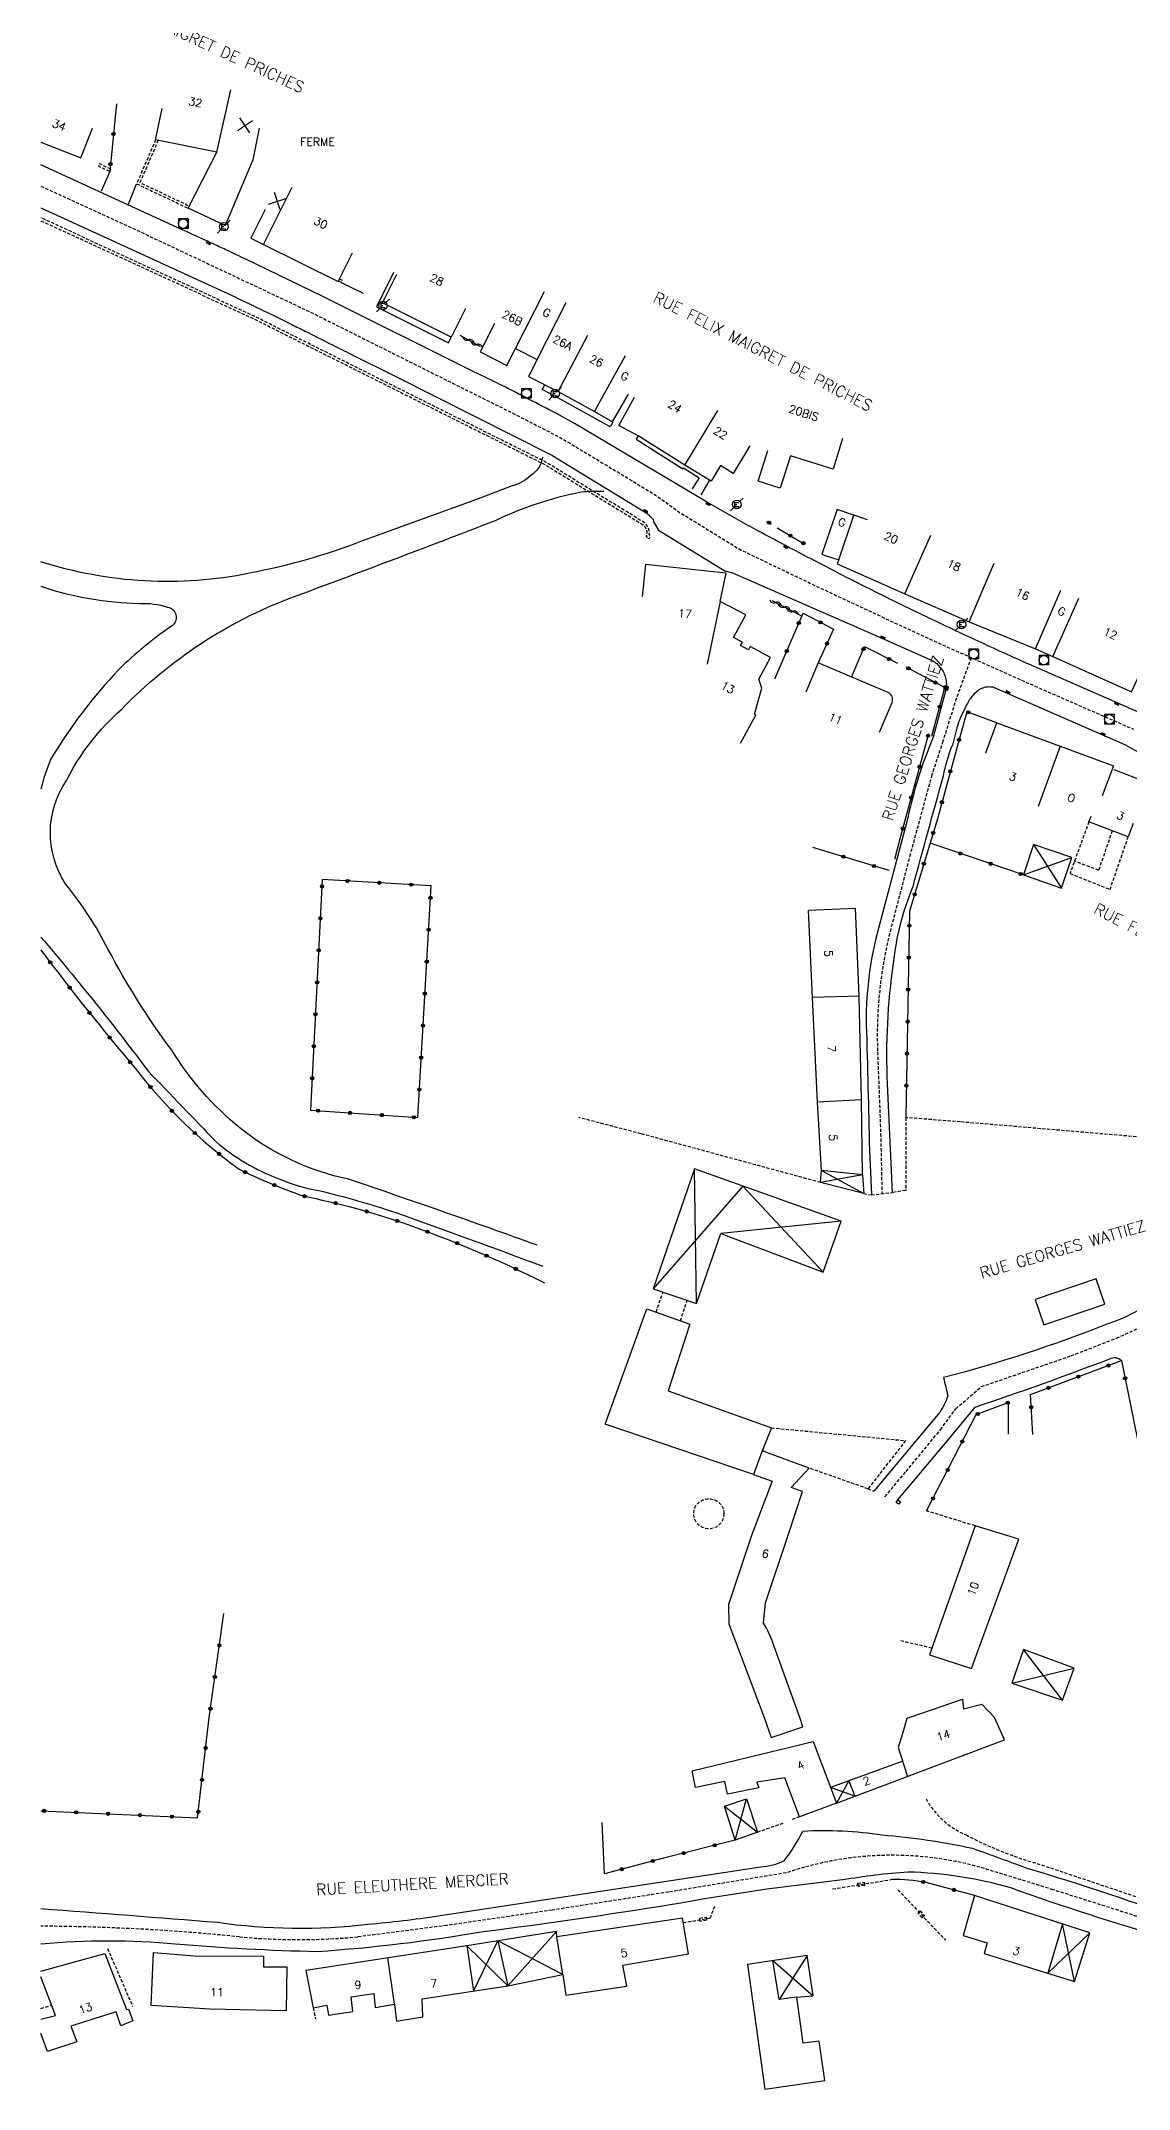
# Model space of a CAD drawing. Header units: millimetres. Extents: x 124000 to 125000, y 125000 to 126000.
# Drawn here: x 124000 to 124170, y 125192 to 125511.9 of the extents above; entities that cross this region are included whole.
import ezdxf
from ezdxf.enums import TextEntityAlignment as Align

# ---------------------------------------------------------------- set-up
doc = ezdxf.new("R2010")
doc.units = ezdxf.units.MM
doc.linetypes.add('DASHED', pattern=[0.75, 0.5, -0.25])
doc.layers.get('0').update_dxf_attribs({"linetype": 'CONTINUOUS'})
for name, color, linetype in [('W0001', 6, 'DASHED'), ('W0008', 7, 'CONTINUOUS'), ('W0100', 7, 'CONTINUOUS'), ('W0112', 1, 'DASHED'), ('W0310', 3, 'CONTINUOUS'), ('W0322', 7, 'CONTINUOUS'), ('W0330', 7, 'CONTINUOUS'), ('W0400', 7, 'CONTINUOUS'), ('W0420', 7, 'CONTINUOUS'), ('W0471', 7, 'CONTINUOUS'), ('W0984', 7, 'CONTINUOUS'), ('W0989', 7, 'CONTINUOUS'), ('W0991', 7, 'CONTINUOUS'), ('W1102', 7, 'CONTINUOUS')]:
    doc.layers.add(name, color=color, linetype=linetype)
doc.styles.get("Standard").update_dxf_attribs({"font": 'romans.shx', "width": 0.85})

# ---------------------------------------------------------------- blocks, each defined once
blk = doc.blocks.new('t322o')
at = {"color": 0, "linetype": 'Continuous'}
for radius in [0.25, 0.15]:
    blk.add_circle((0, 0), radius, dxfattribs=at)
blk = doc.blocks.new('t310o')
at = {"color": 0, "linetype": 'Continuous'}
for centre, start, end in [((-0.5, 0.38), 216.8699, 323.1304), ((0.5, -0.37), 36.8699, 143.1303)]:
    blk.add_arc(centre, 0.625, start, end, dxfattribs=at)
blk = doc.blocks.new('t991o')
at = {"color": 0, "linetype": 'Continuous'}
for p, q in [((-1, 1), (1, -1)), ((-1, -1), (1, 1))]:
    blk.add_line(p, q, dxfattribs=at)
blk = doc.blocks.new('T471')
for p, q in [((-0.333334, 0.333334), (-0.333334, -0.333334)), ((-0.333334, 0.333334), (0.333334, 0.333334)), ((-0.333334, 0), (0, 0)), ((0.500001, 0.500001), (1.000002, 1.000002)), ((-0.500001, -0.500001), (-1.000002, -1.000002)), ((-0.333334, -0.333334), (0.333334, -0.333334))]:
    blk.add_line(p, q)
blk.add_ellipse((0, 0), major_axis=(0.471405, 0.471405), ratio=1, start_param=5.4977871438, end_param=11.780972451)
blk = doc.blocks.new('T400')
for p, q in [((-0.15, 0.3), (0.15, 0.3)), ((-0.15, -0.25), (-0.15, 0.3)), ((-0.15, 0.15), (0.15, 0.15)), ((-0.15, 0), (0.15, 0)), ((0.15, 0.3), (0.15, -0.25)), ((-0.15, -0.15), (0.15, -0.15)), ((-0.15, -0.25), (-0.15, -0.3)), ((-0.15, -0.3), (0.15, -0.3)), ((0.15, -0.3), (0.15, -0.25))]:
    blk.add_line(p, q)
blk = doc.blocks.new('T420')
for p, q in [((0.75, 0.75), (-0.75, 0.75)), ((-0.75, 0.75), (-0.75, -0.75)), ((0.75, 0.75), (0.75, -0.75)), ((0.75, -0.75), (-0.75, -0.75))]:
    blk.add_line(p, q)
blk.add_ellipse((0, 0), major_axis=(-0.53, 0.53), ratio=1, start_param=3.926991, end_param=10.210176)
blk = doc.blocks.new('t330o')
at = {"color": 0, "linetype": 'Continuous'}
for p, q in [((0.25, -0.25), (-0.25, 0.25)), ((-0.25, -0.25), (0.25, 0.25)), ((-0.25, 0.25), (-0.25, -0.25)), ((0.25, 0.25), (-0.25, 0.25)), ((0.25, -0.25), (0.25, 0.25)), ((-0.25, -0.25), (0.25, -0.25)), ((-0.25, -0.25), (-0.25, -0.25))]:
    blk.add_line(p, q, dxfattribs=at)

msp = doc.modelspace()

# ---------------------------------------------------------------- linework, layer by layer
at = {"layer": 'W0001', "flags": 128}
for points in [[(124000, 125489.22), (124016.21, 125481.77), (124042.1, 125469.56), (124060.65, 125460.29), (124073.81, 125453.72), (124081.04, 125450.02), (124087.05, 125446.42), (124096.04, 125440.98), (124099.81, 125438.27), (124109.4, 125432.38), (124122.34, 125426.19), (124138.89, 125418.47), (124156.37, 125410.67), (124170.74, 125404.39)], [(124145.37, 125415.57), (124142.94, 125408.9), (124140.94, 125402.51)]]:
    msp.add_lwpolyline(points, dxfattribs=at)
at = {"layer": 'W0001'}
for points in [[(124140.94, 125402.51), (124139.22, 125397.29), (124135.85, 125384.89), (124132.81, 125373.23, 0.072849), (124130.74, 125353.99), (124131.22, 125341.2), (124131.42, 125331.84)], [(124131.89, 125284.51), (124135.2, 125288.46), (124140.57, 125294.97), (124142.96, 125298.25), (124146.96, 125301.7), (124160.98, 125306.52), (124168.08, 125309.28), (124178.36, 125313.89), (124189.02, 125320.19), (124196.21, 125325.21), (124203.3, 125329.27), (124209.65, 125333.08, -0.102306), (124214.29, 125334.69), (124220.7, 125336.44), (124241.16, 125342.19)], [(124229.27, 125250), (124226.92, 125246.43), (124219.77, 125235.42), (124214.86, 125227.28, -0.297013), (124188.5, 125214.51, -0.02348), (124181.29, 125215.78), (124158.17, 125223.12), (124148.86, 125225.99, 0.162295), (124116.48, 125225.76), (124098.1, 125222.76), (124079.88, 125219.93), (124063.42, 125217.54), (124049.5, 125215.75, -0.046806), (124031.03, 125215.76, 0.024069), (124000, 125217.42)]]:
    msp.add_lwpolyline(points, format="xyb", dxfattribs=at)
at = {"layer": 'W0008', "flags": 128}
for points in [[(124171.98, 125406.86), (124154.36, 125414.55, -0.003566), (124153.19, 125415.07, -0.000952), (124148.83, 125417.06, -0.001502), (124145.01, 125418.82, -0.001379), (124140.87, 125420.76, -0.002516), (124136.76, 125422.73, -0.002201), (124132.08, 125425.02, -0.001824), (124127.73, 125427.19, -0.002146), (124124.06, 125429.06, -0.001361), (124120.82, 125430.74, -0.001146), (124116.99, 125432.75, -0.00173), (124112.05, 125435.39, -0.005809), (124110.59, 125436.19), (124104.01, 125439.92), (124083.38, 125452.17), (124081.04, 125453.45, 0.005214), (124080.26, 125453.87, 0.000223), (124077.8, 125455.14, 0.000128), (124073.52, 125457.35, 0.00488), (124071.73, 125458.25, 0.002272), (124067.86, 125460.13), (124043.95, 125472.03), (124032, 125477.81, 0.002094), (124029.15, 125479.17, 0.00292), (124027.1, 125480.13, 0.000189), (124026.02, 125480.62, -0.000276), (124024.95, 125481.11, -0.000018), (124021.55, 125482.67, -0.000226), (124021.29, 125482.79), (124000, 125492.58)], [(124000, 125485.86), (124007.36, 125482.48), (124028.75, 125472.65, -0.003782), (124031.47, 125471.38, -0.002339), (124035.84, 125469.26, -0.000861), (124039.23, 125467.6, -0.001429), (124041.26, 125466.59, -0.000883), (124045.18, 125464.62, 0.001173), (124048.13, 125463.14), (124055.68, 125459.37), (124079.86, 125447.22), (124094.67, 125438.13, -0.041219), (124094.83, 125438.01, -0.010575), (124095.4, 125437.49, -0.042289), (124095.54, 125437.33, -0.02085), (124095.78, 125436.98), (124095.68, 125436.91), (124096.48, 125435.51), (124106.89, 125429.15), (124108.08, 125428.8), (124130.46, 125419.01), (124138.82, 125415.34, -0.020405), (124139.04, 125415.23, -0.007746), (124139.61, 125414.91, -0.065377), (124140.1, 125414.53, -0.040603), (124140.75, 125413.76, -0.055629), (124141.17, 125413.01, -0.058322), (124141.4, 125412.22, -0.040263), (124141.49, 125411.18, -0.06547), (124141.41, 125410.55), (124139.45, 125403.13)], [(124169.51, 125401.91), (124149.01, 125410.88, 0.08583), (124148.62, 125410.98, 0.042353), (124147.81, 125410.97, 0.079956), (124146.98, 125410.75, 0.075585), (124146.22, 125410.26, 0.036727), (124145.49, 125409.52, 0.047364), (124145.02, 125408.85, 0.007316), (124144.54, 125407.98, 0.010272), (124144.23, 125407.34, 0.008029), (124143.53, 125405.82, 0.028991), (124143.37, 125405.38, 0.004933), (124143.19, 125404.76, 0.005372), (124143.03, 125404.19), (124142.43, 125401.89)]]:
    msp.add_lwpolyline(points, format="xyb", dxfattribs=at)
for points in [[(124010.75, 125491.54), (124009.42, 125488.43)], [(124013.68, 125486.42), (124014.95, 125489.59)], [(124055.08, 125475.73), (124052.43, 125470.38), (124063.7, 125464.76), (124064.12, 125465.66)], [(124089.37, 125452.38), (124088.94, 125451.63), (124080.41, 125456.36), (124078.35, 125457.44), (124078.73, 125458.18)], [(124093.33, 125450.21), (124093.01, 125449.7), (124100.3, 125445.08), (124100.41, 125445.25), (124102.85, 125443.67), (124101.79, 125441.94)], [(124103.15, 125441.02), (124104.52, 125443.28)]]:
    msp.add_lwpolyline(points, dxfattribs=at)
at = {"layer": 'W0008'}
for points in [[(124139.45, 125403.13, 0.049438), (124135.46, 125390.58), (124131.48, 125375.44, 0.070545), (124128.94, 125359.44, -0.001897), (124129.44, 125339.84), (124129.77, 125331.64)], [(124169.51, 125401.91, 0.026123), (124195.01, 125389.8), (124223.73, 125377.98), (124236.06, 125372.61, -0.337267), (124240.91, 125363.79, 0.002551), (124238.87, 125349.27, -0.159885), (124236.23, 125344.53, -0.08219), (124228.04, 125341.14, -0.008175), (124216.3, 125337.51, 0.112068), (124202.81, 125331.54), (124193.7, 125326.34), (124174.68, 125315.6, -0.07657), (124166.54, 125311.44, -0.030814), (124141.05, 125303.11, -0.008376), (124141.7, 125300.27, -0.096299), (124140.21, 125297.41), (124130.17, 125285.4)], [(124133.08, 125332.03), (124132.31, 125348.99, -0.04929), (124133.25, 125367.84, -0.073733), (124136.29, 125379.84, -0.003194), (124141.04, 125397.11, -0.04969), (124142.43, 125401.89, -0.015199)], [(124133.92, 125284.03), (124141.82, 125293.47), (124145.97, 125298.51, 0.011251), (124167.01, 125306.05, -0.347036), (124168.86, 125305.77, -2.311613)], [(124231.61, 125250), (124222.87, 125236.44), (124215.44, 125225.02, -0.122507), (124206.41, 125216.56, -0.187974), (124185.78, 125212.69, -0.025462), (124175.85, 125215.55, -0.015782), (124151.55, 125223.4, 0.063165), (124135.48, 125225.88, 0.023503), (124125.28, 125224.64, 0.018635), (124098.34, 125220.74, -0.007351), (124069.12, 125216.53, -0.02549), (124043.21, 125213.43, -0.015722), (124021.04, 125214.61, 0.04689), (124000, 125214.61, -1.574358)], [(124000, 125220.17, -0.001687), (124027.58, 125218.03, 0.065063), (124051.1, 125217.74, 0.018021), (124062.06, 125219.04), (124112.51, 125226.69, 0.096016), (124116.15, 125227.65, 0.055155), (124119.04, 125232.28, -0.053349), (124131.46, 125231.68, -0.0351), (124145.58, 125229.59, -0.002349), (124154.05, 125226.5, -0.016667), (124179.49, 125218.03, 0.130588), (124194.87, 125216.17, 0.13941), (124209.68, 125224.03, 0.034452), (124218.85, 125237.39), (124227.11, 125250)]]:
    msp.add_lwpolyline(points, format="xyb", dxfattribs=at)
at = {"layer": 'W0100', "flags": 128}
for points in [[(124034.11, 125498.26), (124033.12, 125493.36), (124028.77, 125483.09), (124023.03, 125485.77), (124027.5, 125494.51), (124017.92, 125496.47), (124018.92, 125501.37)], [(124000, 125496.1), (124006.22, 125493.65), (124008.05, 125498.3)], [(124035.05, 125485.57), (124032.8, 125481.11), (124034.76, 125480.12), (124046.44, 125474.32), (124048.67, 125478.8)], [(124066.34, 125470.14), (124064.12, 125465.66), (124053.39, 125470.98), (124055.61, 125475.46)], [(124070.9, 125467.79), (124068.62, 125463.34), (124072.79, 125461.2), (124074.15, 125463.88), (124077.56, 125462.14), (124076.19, 125459.47), (124080.8, 125457.13), (124086.48, 125454.01), (124089.34, 125452.39), (124091.8, 125456.75)], [(124110.78, 125448.64), (124108.19, 125444.36), (124106.19, 125445.57), (124104.72, 125443.15), (124100.6, 125445.65), (124093.34, 125450.21), (124090.33, 125451.85), (124092.74, 125456.24)], [(124125.28, 125449.8), (124123.78, 125445.03), (124117.12, 125447.12), (124115.53, 125442.06), (124112.08, 125443.14), (124113.58, 125447.91)], [(124129.16, 125437.09), (124124.43, 125438.72), (124122.03, 125431.74), (124122.41, 125431.57), (124124.66, 125430.87), (124124.43, 125430.22), (124135.02, 125425.56), (124145.07, 125421.15), (124155.44, 125416.94), (124158.1, 125415.74), (124170.44, 125410.23), (124172.49, 125414.79)], [(124109.3, 125402.22), (124111.69, 125406.61), (124111.51, 125406.75), (124112.63, 125410.83), (124112.16, 125412.22), (124113.99, 125415.59), (124110.85, 125417.31), (124110.57, 125416.78), (124109.33, 125417.45), (124109.62, 125417.98), (124108.22, 125418.74), (124110.13, 125422.25), (124106.16, 125424.36), (124107.1, 125428.79), (124104.13, 125429.1), (124094.49, 125430.11), (124093.97, 125425.14)], [(124147.64, 125400.69), (124149.36, 125405.38), (124159.28, 125401.73), (124167.59, 125398.67), (124165.86, 125393.98)]]:
    msp.add_lwpolyline(points, dxfattribs=at)
msp.add_lwpolyline([(124131.05, 125403.95), (124133, 125408.55, 0.414214), (124132.37, 125410.12), (124129.81, 125411.21), (124121.48, 125414.78), (124119.51, 125410.19)], format="xyb", dxfattribs=at)
at = {"layer": 'W0100'}
for points in [[(124167.67, 125398.13), (124172.84, 125396.1)], [(124170.68, 125389.67), (124169.91, 125387.58), (124163.74, 125389.91), (124164.09, 125390.84)], [(124153.55, 125381.64), (124159.47, 125379.55), (124161.09, 125384.38), (124155.12, 125386.4), (124153.55, 125381.64), (124161.09, 125384.38)], [(124155.12, 125386.4), (124159.47, 125379.55)], [(124127.31, 125376.37), (124119.92, 125376.08)], [(124121.34, 125346.14), (124120.56, 125362.51), (124119.92, 125376.08)], [(124127.84, 125362.7), (124127.31, 125376.37)], [(124127.84, 125362.7), (124120.56, 125362.51)], [(124128.25, 125346.49), (124127.84, 125362.7)], [(124128.25, 125346.49), (124121.34, 125346.14)], [(124121.98, 125335.45), (124121.34, 125346.14)], [(124128.37, 125334.8), (124128.25, 125346.49)], [(124125.03, 125327.56), (124102.13, 125335.72), (124095.69, 125316.96), (124102.45, 125314.71), (124106.24, 125325.64), (124122.26, 125319.6), (124125.03, 125327.56), (124106.24, 125325.64)], [(124102.45, 125314.71), (124102.13, 125335.72)], [(124128.37, 125334.8), (124128.58, 125331.85), (124121.83, 125333.59), (124121.98, 125335.45), (124128.58, 125331.85)], [(124128.37, 125334.8), (124121.98, 125335.45)], [(124122.26, 125319.6), (124109.66, 125333.04), (124095.69, 125316.96)], [(124128.37, 125334.8), (124121.83, 125333.59)], [(124156.74, 125311.38), (124166.27, 125314.6), (124164.91, 125318.53), (124155.38, 125315.31), (124156.74, 125311.38)], [(124111.37, 125287.97), (124088.19, 125295.82), (124094.67, 125313.88), (124101.39, 125311.47), (124097.99, 125301.04), (124114.15, 125295.27), (124112.71, 125291.66)], [(124138.85, 125259.81), (124145.4, 125257.66), (124152.81, 125277.9), (124145.98, 125279.96), (124138.85, 125259.81)], [(124159.63, 125252.74), (124161.46, 125257.74), (124153.54, 125260.66), (124151.7, 125255.41), (124159.63, 125252.74), (124153.54, 125260.66)], [(124151.7, 125255.41), (124161.46, 125257.74)], [(124135.68, 125250), (124144.03, 125252.89), (124144.18, 125251.36), (124147.05, 125252.1), (124149.01, 125250)], [(124113.01, 125250), (124114.12, 125246.91), (124119.07, 125248.56), (124118.59, 125250)], [(124124.31, 125236.62), (124150.59, 125246.55), (124149.01, 125250)], [(124135.68, 125250), (124135.3, 125249.84), (124134.68, 125247.67), (124133.97, 125245.36), (124135.44, 125240.83)], [(124101.77, 125241.7), (124120.68, 125246.28), (124124.31, 125236.62), (124118.56, 125234.5), (124116.23, 125240.58), (124111.89, 125239.91), (124112.18, 125239.04), (124107.31, 125238.04), (124106.89, 125240.03), (124102.31, 125239.08), (124101.77, 125241.7)], [(124134.68, 125243.18), (124123.38, 125239.09)], [(124126.27, 125240.14), (124127.2, 125237.72), (124123.38, 125239.09)], [(124126.27, 125240.14), (124124.31, 125236.62)], [(124106.81, 125236.16), (124110.27, 125237.33), (124111.98, 125232.13), (124108.47, 125230.86), (124106.81, 125236.16), (124111.98, 125232.13)], [(124108.47, 125230.86), (124110.27, 125237.33)], [(124161.51, 125208.76), (124163.89, 125216.4), (124145.91, 125222.24), (124144.1, 125215.95), (124147.87, 125214.82), (124147.38, 125213.17), (124161.51, 125208.76), (124159.64, 125217.78), (124157.35, 125210.06), (124163.89, 125216.4)], [(124101.18, 125213.1), (124100.23, 125218.69), (124080.61, 125215.74), (124080.57, 125216.6), (124066.55, 125214.36), (124041.39, 125210.5), (124042.53, 125204.67), (124044.66, 125205.1), (124044.93, 125203.53), (124048.76, 125204.08), (124048.48, 125206.4), (124052.03, 125206.92), (124052.22, 125204.71), (124055.26, 125205.26), (124055.57, 125202.59), (124059.67, 125203.25), (124059.55, 125206.09), (124072.94, 125208.09), (124081.57, 125209.86), (124082, 125206.64), (124091.56, 125208.06), (124090.93, 125211.36), (124101.18, 125213.1)], [(124072.94, 125208.09), (124066.55, 125214.36), (124067.6, 125207.29), (124071.4, 125215.14)], [(124081.57, 125209.86), (124071.4, 125215.14), (124072.94, 125208.09), (124080.57, 125216.6)], [(124081.57, 125209.86), (124080.61, 125215.74)], [(124000, 125210.4), (124010, 125213.17), (124013.37, 125204.41), (124013.7, 125204.48), (124014.34, 125202.62), (124012.46, 125201.84), (124011.78, 125204.06), (124004.69, 125201.82), (124005.6, 125199.36), (124001.02, 125197.84), (124000, 125200.67)], [(124017.25, 125205.04), (124017.61, 125213.3), (124024, 125212.81), (124034.76, 125212.74), (124034.76, 125211.1), (124038.4, 125211.1), (124038.32, 125204.19), (124026.42, 125204.48), (124017.25, 125205.04)], [(124055.26, 125205.26), (124054.21, 125212.47)], [(124113.12, 125191.99), (124122.52, 125193.31), (124121.6, 125199.48), (124119.12, 125199.13), (124118.14, 125206.33), (124120.68, 125206.56), (124119.75, 125212.85), (124110.41, 125211.46), (124113.12, 125191.99)], [(124118.14, 125206.33), (124115.37, 125205.99), (124114.39, 125212.05), (124120.68, 125206.56)], [(124119.75, 125212.85), (124115.37, 125205.99)], [(124000, 125202.89), (124002.27, 125203.45), (124000, 125209.52)]]:
    msp.add_lwpolyline(points, dxfattribs=at)
msp.add_lwpolyline([(124118.59, 125250), (124114.57, 125261.12, 0.075609), (124112.9, 125264.75), (124113.22, 125267.91), (124116.82, 125278.68), (124119.02, 125285.3), (124117.24, 125285.97), (124120.07, 125288.97), (124112.71, 125291.66), (124111.37, 125287.97), (124114.29, 125286.94), (124111.04, 125278.46), (124107.45, 125267.67), (124107.51, 125264.66), (124113.01, 125250)], format="xyb", dxfattribs=at)
at = {"layer": 'W0112'}
for p, q in [((124133.62, 125283.63), (124133.92, 125284.03)), ((124134.02, 125283.33), (124133.62, 125283.63)), ((124133.92, 125284.03), (124134.32, 125283.73)), ((124134.32, 125283.73), (124134.02, 125283.33)), ((124127.64, 125224.12), (124128.62, 125224.28)), ((124127.71, 125223.63), (124127.64, 125224.12)), ((124128.7, 125223.79), (124127.71, 125223.63)), ((124128.62, 125224.28), (124128.7, 125223.79)), ((124102.94, 125218.67), (124103.93, 125218.84)), ((124103.02, 125218.18), (124102.94, 125218.67)), ((124104.01, 125218.35), (124103.02, 125218.18)), ((124103.93, 125218.84), (124104.01, 125218.35)), ((124137.01, 125219.47), (124137.38, 125219.82)), ((124137.7, 125218.75), (124137.01, 125219.47)), ((124137.38, 125219.82), (124138.06, 125219.09)), ((124138.06, 125219.09), (124137.7, 125218.75))]:
    msp.add_line(p, q, dxfattribs=at)
at = {"layer": 'W0112', "flags": 128}
for points in [[(124017.92, 125496.47), (124014.95, 125489.59), (124023.03, 125485.77)], [(124018.32, 125496.39), (124015.47, 125489.79), (124023.21, 125486.12)], [(124028.93, 125483.46), (124029.15, 125483.36), (124028.99, 125483), (124028.77, 125483.09)], [(124046.67, 125474.77), (124047.08, 125474.55), (124046.89, 125474.19), (124046.49, 125474.41)]]:
    msp.add_lwpolyline(points, dxfattribs=at)
msp.add_lwpolyline([(124010.91, 125491.9), (124009.14, 125492.72), (124008.97, 125492.35), (124010.75, 125491.54)], close=True, dxfattribs=at)
msp.add_lwpolyline([(124000, 125483.83), (124006.22, 125480.98), (124033.04, 125468.61), (124078.76, 125445.73), (124094.02, 125436.37, -0.069426), (124094.12, 125436.29, -0.034349), (124094.39, 125435.95, -0.052579), (124094.49, 125435.78, -0.028047), (124094.66, 125435.31, -0.066015), (124094.68, 125435.16, -0.086685), (124094.57, 125434.47), (124094.73, 125434.44), (124094.72, 125434.23), (124095.11, 125434.2), (124095.16, 125434.74), (124095.05, 125434.77, 0.041514), (124095.08, 125435.17, 0.066015), (124095.04, 125435.42, 0.028047), (124094.86, 125435.93, 0.052579), (124094.72, 125436.18, 0.034349), (124094.42, 125436.56, 0.069426), (124094.23, 125436.71), (124078.96, 125446.08), (124033.21, 125468.97), (124006.39, 125481.34), (124000, 125484.27)], format="xyb", dxfattribs=at)
at = {"layer": 'W0112'}
for points in [[(124163.74, 125389.91), (124160.82, 125381.85), (124167.06, 125379.37), (124169.91, 125387.58)], [(124167.39, 125388.53), (124165.29, 125382.35), (124161.52, 125383.78)], [(124121.83, 125333.59), (124093.75, 125341.21), (124084.07, 125343.73)], [(124178.65, 125340.1), (124143.68, 125343.06), (124135.14, 125343.73), (124135.14, 125332.34), (124133.08, 125332.03)], [(124128.58, 125331.85), (124129.77, 125331.64)], [(124129.77, 125331.64), (124133.08, 125332.03)], [(124096.12, 125313.36), (124097.21, 125316.46)], [(124099.94, 125311.99), (124100.98, 125315.2)], [(124114.15, 125295.27), (124135.12, 125293.27), (124129.23, 125285.74), (124120.07, 125288.97)], [(124129.23, 125285.74), (124130.17, 125285.4)], [(124145.98, 125279.96), (124138.39, 125282.3)], [(124139.22, 125260.86), (124134.28, 125262.01)], [(124111.98, 125232.13), (124115.97, 125233.53)], [(124118.56, 125234.5), (124117.3, 125234.03)], [(124123.7, 125223.24), (124132.87, 125224.71)], [(124100.35, 125217.98), (124104.6, 125218.7), (124105.36, 125220.76)], [(124133.92, 125223.1), (124141.34, 125215.26)], [(124010.4, 125213.95), (124014.33, 125204.88)], [(124000, 125204.56), (124001.65, 125205.1)], [(124042.53, 125204.67), (124042.89, 125202.89)]]:
    msp.add_lwpolyline(points, dxfattribs=at)
msp.add_lwpolyline([(124223.29, 125246.41), (124213.67, 125231.2), (124209.21, 125225.42, -0.227242), (124189.76, 125216.81, -0.086627), (124181.77, 125218.45), (124155.32, 125227.31, -0.048898), (124144.54, 125231.68, -0.164372), (124138.31, 125237.31, -1.706034)], format="xyb", dxfattribs=at)
msp.add_circle((124104.37, 125281.84), 2.35, dxfattribs=at)
at = {"layer": 'W0310', "flags": 128}
for points in [[(124065.48, 125465.93), (124068.64, 125464.19)], [(124118.8, 125422.13), (124114.27, 125424.44)]]:
    msp.add_lwpolyline(points, dxfattribs=at)
at = {"layer": 'W0310'}
msp.add_lwpolyline([(124087.94, 125227.82), (124087.7, 125233.61)], dxfattribs=at)
at = {"layer": 'W0322', "flags": 128}
for points in [[(124011.8, 125502.11), (124010.75, 125491.54)], [(124046.89, 125474.19), (124050.37, 125472.52)], [(124113.45, 125436.87), (124114.11, 125436.45)], [(124115.05, 125435.85), (124119.18, 125433.43)], [(124114.7, 125412.25), (124119.1, 125422.52), (124123.84, 125420.03), (124121.48, 125414.78)], [(124126.68, 125412.55), (124128.72, 125417.32), (124133.87, 125414.69)], [(124139.23, 125403.33), (124141.25, 125410.9), (124135.2, 125414.1)], [(124149.36, 125405.38), (124144.7, 125407.1), (124143.18, 125401.67)]]:
    msp.add_lwpolyline(points, dxfattribs=at)
at = {"layer": 'W0322'}
for points in [[(124138.69, 125403.67), (124134.18, 125387.07), (124133.38, 125384.05)], [(124143.15, 125401.65), (124140.09, 125390.42), (124135.75, 125375.97), (124135.14, 125343.73)], [(124153.55, 125381.64), (124138.94, 125386.58)], [(124132.57, 125382.31), (124120.63, 125385.93)], [(124155.02, 125294.23), (124154.61, 125300.46), (124168.86, 125305.77), (124173.4, 125283.41)], [(124138.39, 125282.3), (124146.16, 125297.35), (124151.12, 125299.22), (124151.12, 125294.26)], [(124026.29, 125250), (124028.58, 125266.25)], [(124000, 125235.46), (124024.49, 125234.35), (124026.29, 125250)], [(124108.47, 125230.86), (124097.27, 125228.03), (124088.05, 125225.62), (124087.94, 125227.82)]]:
    msp.add_lwpolyline(points, dxfattribs=at)
msp.add_lwpolyline([(124042.14, 125344.89), (124058.87, 125343.73), (124060.99, 125379.95), (124043.97, 125380.91)], close=True, dxfattribs=at)
for points in [[(124000, 125369.91, 0.015291), (124014.73, 125351.44, 0.071226), (124030.97, 125335.66, 0.028998), (124040.95, 125331.5, -0.033063), (124056.75, 125327.22, -0.032254), (124078.69, 125317.91, 0.237285)], [(124145.91, 125222.24), (124138.34, 125224.23, 0.057943), (124132.87, 125224.71, -12.903087)]]:
    msp.add_lwpolyline(points, format="xyb", dxfattribs=at)
for centre, radius in [((124138.61, 125403.36), 0.25), ((124138.61, 125403.36), 0.15), ((124137.3, 125398.53), 0.25), ((124137.3, 125398.53), 0.15), ((124142.1, 125397.82), 0.25), ((124142.1, 125397.82), 0.15), ((124135.99, 125393.71), 0.25), ((124135.99, 125393.71), 0.15), ((124140.79, 125392.99), 0.25), ((124140.79, 125392.99), 0.15), ((124134.68, 125388.88), 0.25), ((124134.68, 125388.88), 0.15), ((124139.42, 125388.19), 0.25), ((124139.42, 125388.19), 0.15), ((124125.41, 125384.48), 0.25), ((124125.41, 125384.48), 0.15), ((124137.98, 125383.4), 0.25), ((124137.98, 125383.4), 0.15), ((124143.67, 125384.98), 0.25), ((124143.67, 125384.98), 0.15), ((124148.41, 125383.38), 0.25), ((124148.41, 125383.38), 0.15), ((124047.89, 125380.69), 0.25), ((124047.89, 125380.69), 0.15), ((124052.88, 125380.41), 0.25), ((124052.88, 125380.41), 0.15), ((124057.87, 125380.12), 0.25), ((124057.87, 125380.12), 0.15), ((124130.2, 125383.03), 0.25), ((124130.2, 125383.03), 0.15), ((124153.14, 125381.78), 0.25), ((124153.14, 125381.78), 0.15), ((124043.91, 125379.84), 0.25), ((124043.91, 125379.84), 0.15), ((124060.88, 125378.07), 0.25), ((124060.88, 125378.07), 0.15), ((124136.54, 125378.61), 0.25), ((124136.54, 125378.61), 0.15), ((124043.66, 125374.85), 0.25), ((124043.66, 125374.85), 0.15), ((124135.71, 125373.72), 0.25), ((124135.71, 125373.72), 0.15), ((124060.59, 125373.08), 0.25), ((124060.59, 125373.08), 0.15), ((124001.45, 125367.99), 0.25), ((124001.45, 125367.99), 0.15), ((124043.4, 125369.85), 0.25), ((124043.4, 125369.85), 0.15), ((124060.29, 125368.09), 0.25), ((124060.29, 125368.09), 0.15), ((124135.62, 125368.72), 0.25), ((124135.62, 125368.72), 0.15), ((124004.49, 125364.03), 0.25), ((124004.49, 125364.03), 0.15), ((124043.15, 125364.86), 0.25), ((124043.15, 125364.86), 0.15), ((124060, 125363.1), 0.25), ((124060, 125363.1), 0.15), ((124135.52, 125363.73), 0.25), ((124135.52, 125363.73), 0.15), ((124007.59, 125360.1), 0.25), ((124007.59, 125360.1), 0.15), ((124042.9, 125359.87), 0.25), ((124042.9, 125359.87), 0.15), ((124059.71, 125358.1), 0.25), ((124059.71, 125358.1), 0.15), ((124135.43, 125358.73), 0.25), ((124135.43, 125358.73), 0.15), ((124010.74, 125356.22), 0.25), ((124010.74, 125356.22), 0.15), ((124042.64, 125354.87), 0.25), ((124042.64, 125354.87), 0.15), ((124013.94, 125352.38), 0.25), ((124013.94, 125352.38), 0.15), ((124059.42, 125353.11), 0.25), ((124059.42, 125353.11), 0.15), ((124135.33, 125353.73), 0.25), ((124135.33, 125353.73), 0.15), ((124017.11, 125348.51), 0.25), ((124017.11, 125348.51), 0.15), ((124042.39, 125349.88), 0.25), ((124042.39, 125349.88), 0.15), ((124059.13, 125348.12), 0.25), ((124059.13, 125348.12), 0.15), ((124135.24, 125348.73), 0.25), ((124135.24, 125348.73), 0.15), ((124020.46, 125344.8), 0.25), ((124043.3, 125344.81), 0.25), ((124043.3, 125344.81), 0.15), ((124020.46, 125344.8), 0.15), ((124048.29, 125344.46), 0.25), ((124048.29, 125344.46), 0.15), ((124053.28, 125344.12), 0.25), ((124053.28, 125344.12), 0.15), ((124058.27, 125343.78), 0.25), ((124058.27, 125343.78), 0.15), ((124024.05, 125341.32), 0.25), ((124024.05, 125341.32), 0.15), ((124027.84, 125338.06), 0.25), ((124027.84, 125338.06), 0.15), ((124031.92, 125335.2), 0.25), ((124031.92, 125335.2), 0.15), ((124036.5, 125333.19), 0.25), ((124036.5, 125333.19), 0.15), ((124041.18, 125331.45), 0.25), ((124041.18, 125331.45), 0.15), ((124046.06, 125330.36), 0.25), ((124046.06, 125330.36), 0.15), ((124050.89, 125329.07), 0.25), ((124050.89, 125329.07), 0.15), ((124055.67, 125327.59), 0.25), ((124055.67, 125327.59), 0.15), ((124060.38, 125325.91), 0.25), ((124060.38, 125325.91), 0.15), ((124065.04, 125324.1), 0.25), ((124065.04, 125324.1), 0.15), ((124069.64, 125322.16), 0.25), ((124069.64, 125322.16), 0.15), ((124074.2, 125320.09), 0.25), ((124074.2, 125320.09), 0.15), ((124162.12, 125303.26), 0.25), ((124162.12, 125303.26), 0.15), ((124166.81, 125305.01), 0.25), ((124166.81, 125305.01), 0.15), ((124157.44, 125301.52), 0.25), ((124157.44, 125301.52), 0.15), ((124169.42, 125303.01), 0.25), ((124169.42, 125303.01), 0.15), ((124146.4, 125297.44), 0.25), ((124146.4, 125297.44), 0.15), ((124151.08, 125299.2), 0.25), ((124151.08, 125299.2), 0.15), ((124154.74, 125298.49), 0.25), ((124154.74, 125298.49), 0.15), ((124143.99, 125293.13), 0.25), ((124143.99, 125293.13), 0.15), ((124141.69, 125288.69), 0.25), ((124141.69, 125288.69), 0.15), ((124139.4, 125284.25), 0.25), ((124139.4, 125284.25), 0.15), ((124027.88, 125261.3), 0.25), ((124027.88, 125261.3), 0.15), ((124027.18, 125256.35), 0.25), ((124027.18, 125256.35), 0.15), ((124026.49, 125251.4), 0.25), ((124026.49, 125251.4), 0.15), ((124025.74, 125245.25), 0.25), ((124025.74, 125245.25), 0.15), ((124025.17, 125240.29), 0.25), ((124025.17, 125240.29), 0.15), ((124000.49, 125235.43), 0.25), ((124000.49, 125235.43), 0.15), ((124005.49, 125235.21), 0.25), ((124005.49, 125235.21), 0.15), ((124010.48, 125234.98), 0.25), ((124010.48, 125234.98), 0.15), ((124015.48, 125234.76), 0.25), ((124015.48, 125234.76), 0.15), ((124020.47, 125234.53), 0.25), ((124020.47, 125234.53), 0.15), ((124024.6, 125235.32), 0.25), ((124024.6, 125235.32), 0.15), ((124105.29, 125230.06), 0.25), ((124105.29, 125230.06), 0.15), ((124095.6, 125227.6), 0.25), ((124095.6, 125227.6), 0.15), ((124100.44, 125228.83), 0.25), ((124100.44, 125228.83), 0.15), ((124090.76, 125226.33), 0.25), ((124090.76, 125226.33), 0.15), ((124137.85, 125224.33), 0.25), ((124137.85, 125224.33), 0.15), ((124142.69, 125223.09), 0.25), ((124142.69, 125223.09), 0.15)]:
    msp.add_circle(centre, radius, dxfattribs=at)
at = {"layer": 'W0989'}
for points in [[(124078.37, 125446.87, -0.219435), (124076.56, 125444.03, -0.123892), (124073.65, 125442.39), (124068.07, 125440.27), (124050.1, 125433.75, -0.043657), (124032.6, 125428.76, -0.128587), (124000, 125430.56)], [(124077.52, 125323.8, 0.00599), (124048.08, 125334.09, -0.116514), (124031.08, 125342.12, -0.083742), (124020.43, 125354.28, -0.039568), (124010.51, 125370.01, 0.052278), (124003.84, 125380.25, -0.302599), (124003.98, 125396.37, -0.095941), (124012.64, 125407.55, -0.110092), (124039.06, 125424.92, 0.003691), (124071.04, 125437.02, -0.062735), (124084.42, 125441.47, -0.029115), (124087.94, 125441.6, -0.029115)], [(124000, 125426.72, 0.074653), (124015.4, 125424.03, -0.093884), (124019.78, 125423.47, -0.660607), (124020.49, 125420.56, 0.045145), (124012.15, 125413.7, 0.054572), (124001.51, 125399.68, 0.044281), (124000, 125395.01, 0.379242)], [(124000, 125371.92, -0.016221), (124016.79, 125350.93, -0.001521), (124027.31, 125340, 0.087753), (124037.15, 125334.19, 0.06033), (124043.35, 125332.35, -0.022233), (124055.47, 125328.88, -0.003852), (124078.44, 125320.51, 1.440685)]]:
    msp.add_lwpolyline(points, format="xyb", dxfattribs=at)
at = {"layer": 'W1102', "flags": 128}
for points in [[(124027.5, 125494.51), (124029.68, 125504.27)], [(124034.76, 125480.12), (124039.26, 125489.05)], [(124074.15, 125463.88), (124078.7, 125472.78)], [(124077.56, 125462.14), (124082.1, 125471.05)], [(124080.8, 125457.13), (124085.47, 125465.97)], [(124086.48, 125454.01), (124091.35, 125462.75)], [(124100.6, 125445.65), (124105.79, 125454.2)], [(124124.66, 125430.87), (124127.05, 125437.82)], [(124135.02, 125425.56), (124139.04, 125434.72)], [(124145.07, 125421.15), (124148.96, 125430.36)], [(124155.44, 125416.94), (124159.37, 125426.13)], [(124106.16, 125424.36), (124104.11, 125414.58)], [(124158.1, 125415.74), (124162.19, 125424.87)], [(124159.28, 125401.73), (124155.82, 125392.35)]]:
    msp.add_lwpolyline(points, dxfattribs=at)

# ---------------------------------------------------------------- block references
at = {"layer": 'W0310'}
for p, rotation in [((124066.79, 125465.2), 331.1465769527206), ((124068.1, 125464.48), 331.1465769527206), ((124114.79, 125424.18), 152.9149464535687), ((124116.13, 125423.49), 152.9149464535687), ((124117.47, 125422.81), 152.9149464535687)]:
    msp.add_blockref('t310o', p, dxfattribs=dict(at, rotation=rotation))
at = {"layer": 'W0322'}
for p, rotation in [((124011.33, 125497.38), 264.3230758224533), ((124010.86, 125492.66), 264.3230758224533), ((124119.15, 125433.45), 329.6835598802302), ((124118.44, 125420.98), 66.79617408721239), ((124121.83, 125421.09), 332.3454452112729), ((124116.57, 125416.61), 66.79617408721239), ((124122.83, 125417.78), 245.7805696636494), ((124128.55, 125416.92), 66.79617408718052), ((124132.56, 125415.36), 332.913080129506), ((124135.58, 125413.9), 152.1068800332927), ((124139.77, 125411.68), 152.1068800332927), ((124140.46, 125407.92), 75.10141160676993), ((124144.91, 125407.03), 159.6795393915679), ((124143.48, 125402.74), 254.3772494844292)]:
    msp.add_blockref('t322o', p, dxfattribs=dict(at, rotation=rotation))
for p in [(124113.78, 125436.66), (124117.11, 125434.64)]:
    msp.add_blockref('t322o', p, dxfattribs=at)
at = {"layer": 'W0330'}
msp.add_blockref('t330o', (124141.34, 125410.86), dxfattribs=at)
at = {"layer": 'W0400'}
for p, rotation in [((124026.2, 125480.37), 65.39574222385689), ((124094.48, 125438.42), 58.44894727552683), ((124104.25, 125439.61), 240.4394247349191), ((124116.42, 125432.89), 62.1270988880414), ((124131.53, 125418.71), 246.272981646596), ((124141.59, 125410.81), 352.1129758010687), ((124151.09, 125410.14), 246.3667815695675), ((124168.13, 125408.38), 66.42812060916715), ((124165.97, 125403.62), 66.36678156955652)]:
    msp.add_blockref('T400', p, dxfattribs=dict(at, rotation=rotation))
at = {"layer": 'W0420'}
for p in [(124022.23, 125483.37), (124075.86, 125456.84), (124145.76, 125416.14), (124156.72, 125415.18), (124166.95, 125405.93)]:
    msp.add_blockref('T420', p, dxfattribs=at)
at = {"layer": 'W0471'}
for p in [(124028.57, 125482.9), (124053.45, 125470.59), (124080.36, 125456.82), (124108.73, 125439.5), (124143.86, 125420.76)]:
    msp.add_blockref('T471', p, dxfattribs=at)
at = {"layer": 'W0991'}
for p, rotation in [((124031.88, 125498.71), 78.60601654948468), ((124036.92, 125486.87), 63.24864699223303)]:
    msp.add_blockref('t991o', p, dxfattribs=dict(at, rotation=rotation))

# ---------------------------------------------------------------- texts
at = {"layer": 'W0984'}
msp.add_text('FERME', height=1.25, dxfattribs=at).set_placement((124043.22, 125496.16), align=Align.MIDDLE)
at = {"layer": 'W0989'}
for s, rotation, p in [('RUE FELIX MAIGRET DE PRICHES', 335.3611, (124023.72, 125512.45)), ('RUE FELIX MAIGRET DE PRICHES', 332.9561, (124112.82, 125463.4)), ('RUE GEORGES WATTIEZ', 72.63, (124136.25, 125403.02)), ('RUE FELIX MAIGRET DE PRICHES', 332.5519, (124181.64, 125367.77)), ('RUE GEORGES WATTIEZ', 16.2429, (124159.67, 125323.17)), ('RUE ELEUTHERE MERCIER', 3.2856, (124058.05, 125223.99))]:
    msp.add_text(s, height=1.75, rotation=rotation, dxfattribs=at).set_placement(p, align=Align.MIDDLE)
at = {"layer": 'W0991'}
for s, rotation, p in [('32', 348.4866, (124024.14, 125502.34)), ('34', 338.49, (124002.85, 125498.75)), ('30', 333.6257, (124043.72, 125483.49)), ('28', 333.6069, (124061.86, 125474.59)), ('26B', 333.6069, (124073.67, 125468.63)), ('G', 333.6069, (124079.03, 125469.45)), ('26A', 333.6069, (124081.52, 125464.79)), ('26', 333.6069, (124086.8, 125461.93)), ('G', 333.6069, (124091.22, 125459.51)), ('24', 327.9157, (124099.06, 125454.81)), ('20BIS', 342.5841, (124119.21, 125453.8)), ('22', 327.9157, (124106.2, 125450.67)), ('G', 341.0144, (124125.16, 125436.71)), ('20', 336.2641, (124132.86, 125434.27)), ('18', 335.9132, (124142.66, 125430)), ('16', 335.9132, (124153.39, 125425.48)), ('17', 354.0408, (124100.63, 125422.44)), ('G', 335.9132, (124159.5, 125422.8)), ('12', 335.9132, (124167.13, 125419.37)), ('13', 331.4389, (124107.34, 125410.89)), ('11', 336.7962, (124124.17, 125406.05)), ('3', 339.7945, (124151.9, 125396.99)), ('O', 339.7945, (124161.01, 125393.66)), ('3', 332.7266, (124168.71, 125390.89)), ('5', 272.2284, (124123.08, 125369.36)), ('7', 271.4528, (124123.55, 125354.48)), ('5', 270.5794, (124123.81, 125340.6)), ('6', 346.4442, (124113.21, 125275.62)), ('10', 68.6603, (124145.66, 125270.14)), ('14', 17.2476, (124141.02, 125247.23)), ('4', 24.8049, (124118.73, 125242.57)), ('2', 19.8832, (124129.01, 125240.12)), ('5', 7.9959, (124091.13, 125213.23)), ('3', 344.9477, (124152.43, 125213.54)), ('11', 1.1004, (124027.51, 125207.11)), ('9', 4.8936, (124049.54, 125208.26)), ('7', 5.2316, (124061.39, 125208.5)), ('13', 18.4157, (124006.96, 125204.61))]:
    msp.add_text(s, height=1.25, rotation=rotation, dxfattribs=at).set_placement(p, align=Align.MIDDLE)

doc.saveas('drawing.dxf')
